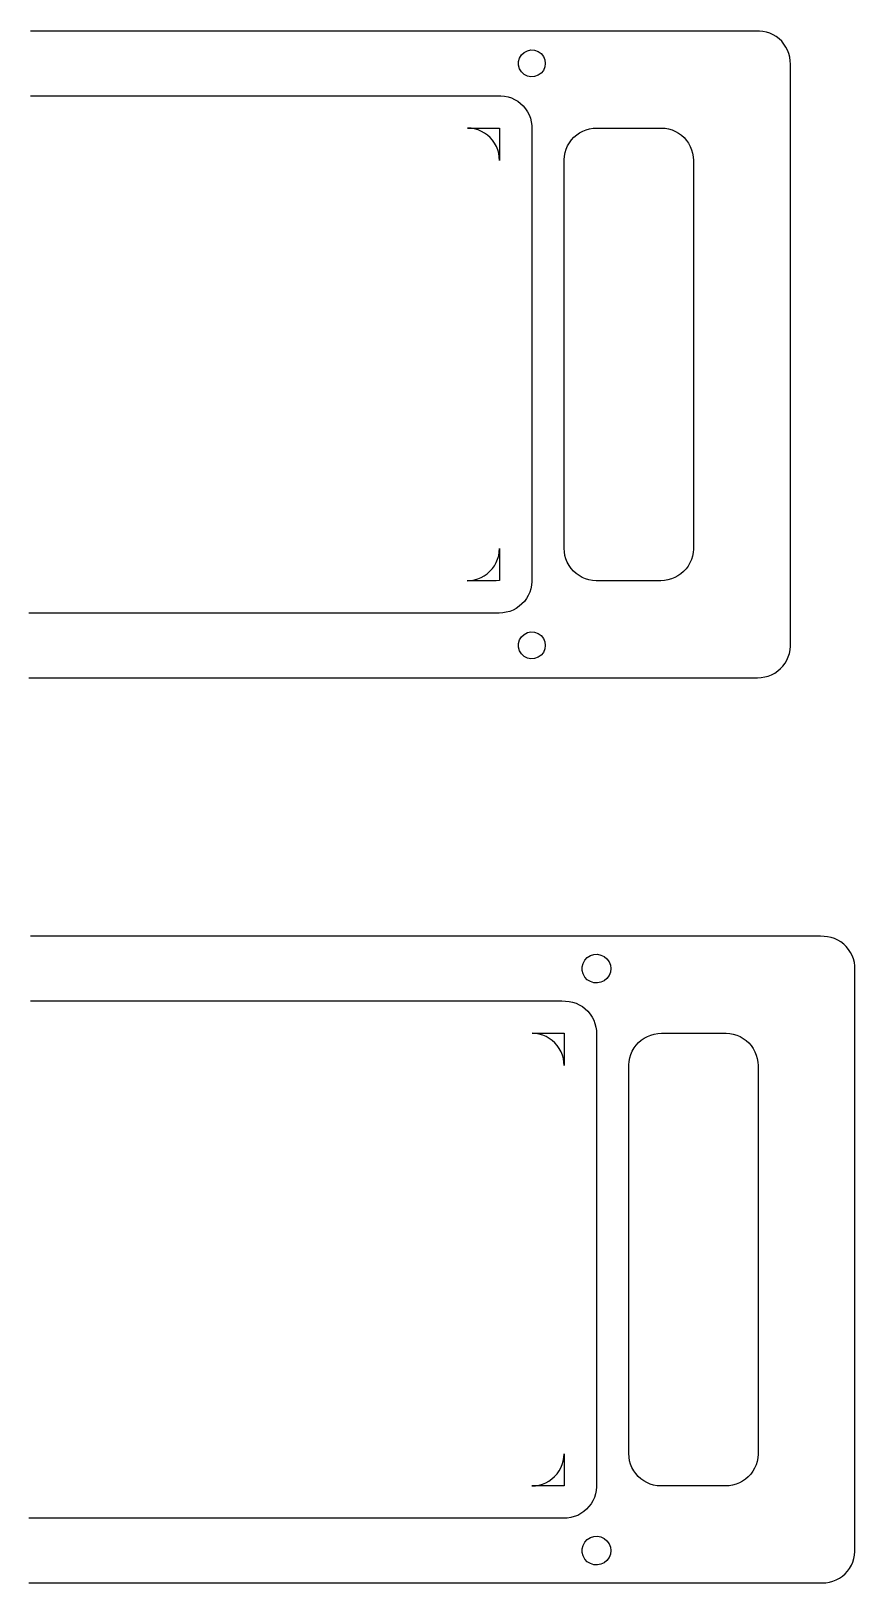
# Model space of a CAD drawing. Header units: millimetres. Extents: x 3.6 to 95.4, y -173.7 to -129.2.
# Drawn here: x 72.45 to 95.4, y -172.8 to -129.6 of the extents above; entities that cross this region are included whole.
import ezdxf

# ---------------------------------------------------------------- set-up
doc = ezdxf.new("R2010")
doc.units = ezdxf.units.MM

msp = doc.modelspace()

# ---------------------------------------------------------------- linework, layer by layer
for points in [[(72.388, -147.6), (72.488, -147.6), (72.588, -147.6), (72.688, -147.6), (72.788, -147.6), (72.888, -147.6), (72.988, -147.6), (73.088, -147.6), (73.188, -147.6), (73.288, -147.6), (73.388, -147.6), (73.488, -147.6), (73.588, -147.6), (73.688, -147.6), (73.788, -147.6), (73.888, -147.6), (73.988, -147.6), (74.088, -147.6), (74.188, -147.6), (74.288, -147.6), (74.388, -147.6), (74.488, -147.6), (74.588, -147.6), (74.688, -147.6), (74.788, -147.6), (74.888, -147.6), (74.988, -147.6), (75.088, -147.6), (75.188, -147.6), (75.288, -147.6), (75.388, -147.6), (75.488, -147.6), (75.588, -147.6), (75.688, -147.6), (75.788, -147.6), (75.888, -147.6), (75.988, -147.6), (76.088, -147.6), (76.188, -147.6), (76.288, -147.6), (76.388, -147.6), (76.488, -147.6), (76.588, -147.6), (76.688, -147.6), (76.788, -147.6), (76.888, -147.6), (76.988, -147.6), (77.088, -147.6), (77.188, -147.6), (77.288, -147.6), (77.388, -147.6), (77.488, -147.6), (77.588, -147.6), (77.688, -147.6), (77.788, -147.6), (77.888, -147.6), (77.988, -147.6), (78.088, -147.6), (78.188, -147.6), (78.288, -147.6), (78.388, -147.6), (78.488, -147.6), (78.588, -147.6), (78.688, -147.6), (78.788, -147.6), (78.888, -147.6), (78.988, -147.6), (79.088, -147.6), (79.188, -147.6), (79.288, -147.6), (79.388, -147.6), (79.488, -147.6), (79.588, -147.6), (79.688, -147.6), (79.788, -147.6), (79.888, -147.6), (79.988, -147.6), (80.088, -147.6), (80.188, -147.6), (80.288, -147.6), (80.388, -147.6), (80.488, -147.6), (80.588, -147.6), (80.688, -147.6), (80.788, -147.6), (80.888, -147.6), (80.988, -147.6), (81.088, -147.6), (81.188, -147.6), (81.288, -147.6), (81.388, -147.6), (81.488, -147.6), (81.588, -147.6), (81.688, -147.6), (81.788, -147.6), (81.888, -147.6), (81.988, -147.6), (82.088, -147.6), (82.188, -147.6), (82.288, -147.6), (82.388, -147.6), (82.488, -147.6), (82.588, -147.6), (82.688, -147.6), (82.788, -147.6), (82.888, -147.6), (82.988, -147.6), (83.088, -147.6), (83.188, -147.6), (83.288, -147.6), (83.388, -147.6), (83.488, -147.6), (83.588, -147.6), (83.688, -147.6), (83.788, -147.6), (83.888, -147.6), (83.988, -147.6), (84.088, -147.6), (84.188, -147.6), (84.288, -147.6), (84.388, -147.6), (84.488, -147.6), (84.588, -147.6), (84.688, -147.6), (84.788, -147.6), (84.888, -147.6), (84.988, -147.6), (85.088, -147.6), (85.188, -147.6), (85.288, -147.6), (85.388, -147.6), (85.488, -147.6), (85.588, -147.6), (85.688, -147.6), (85.788, -147.6), (85.888, -147.6), (85.988, -147.6), (86.088, -147.6), (86.188, -147.6), (86.288, -147.6), (86.388, -147.6), (86.488, -147.6), (86.588, -147.6), (86.688, -147.6), (86.788, -147.6), (86.888, -147.6), (86.988, -147.6), (87.088, -147.6), (87.188, -147.6), (87.288, -147.6), (87.388, -147.6), (87.488, -147.6), (87.588, -147.6), (87.688, -147.6), (87.788, -147.6), (87.888, -147.6), (87.988, -147.6), (88.088, -147.6), (88.188, -147.6), (88.288, -147.6), (88.388, -147.6), (88.488, -147.6), (88.588, -147.6), (88.688, -147.6), (88.788, -147.6), (88.888, -147.6), (88.988, -147.6), (89.088, -147.6), (89.188, -147.6), (89.288, -147.6), (89.388, -147.6), (89.488, -147.6), (89.588, -147.6), (89.688, -147.6), (89.788, -147.6), (89.888, -147.6), (89.988, -147.6), (90.089, -147.6), (90.189, -147.6), (90.289, -147.6), (90.389, -147.6), (90.489, -147.6), (90.589, -147.6), (90.689, -147.6), (90.789, -147.6), (90.889, -147.6), (90.989, -147.6), (91.089, -147.6), (91.189, -147.6), (91.289, -147.6), (91.389, -147.6), (91.489, -147.6), (91.589, -147.6), (91.689, -147.6), (91.789, -147.6), (91.889, -147.6), (91.989, -147.6), (92.089, -147.6), (92.189, -147.6), (92.289, -147.6), (92.389, -147.6), (92.489, -147.6), (92.589, -147.6), (92.689, -147.6), (92.788, -147.596), (92.887, -147.58), (92.984, -147.554), (93.077, -147.517), (93.165, -147.471), (93.248, -147.414), (93.323, -147.349), (93.392, -147.276), (93.451, -147.196), (93.501, -147.109), (93.542, -147.018), (93.572, -146.923), (93.591, -146.825), (93.6, -146.725), (93.6, -146.625), (93.6, -146.525), (93.6, -146.425), (93.6, -146.325), (93.6, -146.225), (93.6, -146.125), (93.6, -146.025), (93.6, -145.925), (93.6, -145.825), (93.6, -145.725), (93.6, -145.625), (93.6, -145.525), (93.6, -145.425), (93.6, -145.325), (93.6, -145.225), (93.6, -145.125), (93.6, -145.025), (93.6, -144.925), (93.6, -144.825), (93.6, -144.725), (93.6, -144.625), (93.6, -144.525), (93.6, -144.425), (93.6, -144.325), (93.6, -144.225), (93.6, -144.125), (93.6, -144.025), (93.6, -143.925), (93.6, -143.825), (93.6, -143.725), (93.6, -143.625), (93.6, -143.525), (93.6, -143.425), (93.6, -143.325), (93.6, -143.225), (93.6, -143.125), (93.6, -143.025), (93.6, -142.925), (93.6, -142.825), (93.6, -142.725), (93.6, -142.625), (93.6, -142.525), (93.6, -142.425), (93.6, -142.325), (93.6, -142.225), (93.6, -142.125), (93.6, -142.025), (93.6, -141.925), (93.6, -141.825), (93.6, -141.725), (93.6, -141.625), (93.6, -141.525), (93.6, -141.425), (93.6, -141.325), (93.6, -141.225), (93.6, -141.125), (93.6, -141.025), (93.6, -140.925), (93.6, -140.825), (93.6, -140.725), (93.6, -140.625), (93.6, -140.525), (93.6, -140.425), (93.6, -140.325), (93.6, -140.225), (93.6, -140.125), (93.6, -140.025), (93.6, -139.925), (93.6, -139.825), (93.6, -139.725), (93.6, -139.625), (93.6, -139.525), (93.6, -139.425), (93.6, -139.325), (93.6, -139.225), (93.6, -139.125), (93.6, -139.025), (93.6, -138.925), (93.6, -138.825), (93.6, -138.725), (93.6, -138.625), (93.6, -138.525), (93.6, -138.425), (93.6, -138.325), (93.6, -138.225), (93.6, -138.125), (93.6, -138.025), (93.6, -137.925), (93.6, -137.825), (93.6, -137.725), (93.6, -137.625), (93.6, -137.525), (93.6, -137.425), (93.6, -137.325), (93.6, -137.225), (93.6, -137.125), (93.6, -137.025), (93.6, -136.925), (93.6, -136.825), (93.6, -136.725), (93.6, -136.625), (93.6, -136.525), (93.6, -136.425), (93.6, -136.325), (93.6, -136.225), (93.6, -136.125), (93.6, -136.025), (93.6, -135.925), (93.6, -135.825), (93.6, -135.725), (93.6, -135.625), (93.6, -135.525), (93.6, -135.425), (93.6, -135.325), (93.6, -135.225), (93.6, -135.125), (93.6, -135.025), (93.6, -134.925), (93.6, -134.825), (93.6, -134.725), (93.6, -134.625), (93.6, -134.525), (93.6, -134.425), (93.6, -134.325), (93.6, -134.225), (93.6, -134.125), (93.6, -134.025), (93.6, -133.925), (93.6, -133.825), (93.6, -133.725), (93.6, -133.625), (93.6, -133.525), (93.6, -133.425), (93.6, -133.325), (93.6, -133.225), (93.6, -133.125), (93.6, -133.025), (93.6, -132.925), (93.6, -132.825), (93.6, -132.725), (93.6, -132.625), (93.6, -132.525), (93.6, -132.425), (93.6, -132.325), (93.6, -132.225), (93.6, -132.125), (93.6, -132.025), (93.6, -131.925), (93.6, -131.825), (93.6, -131.725), (93.6, -131.625), (93.6, -131.525), (93.6, -131.425), (93.6, -131.325), (93.6, -131.225), (93.6, -131.125), (93.6, -131.025), (93.6, -130.925), (93.6, -130.825), (93.6, -130.725), (93.6, -130.625), (93.6, -130.525), (93.597, -130.425), (93.583, -130.326), (93.558, -130.229), (93.523, -130.135), (93.477, -130.046), (93.422, -129.963), (93.358, -129.886), (93.286, -129.817), (93.207, -129.756), (93.121, -129.705), (93.03, -129.663), (92.935, -129.631), (92.838, -129.611), (92.738, -129.601), (92.638, -129.6), (92.538, -129.6), (92.438, -129.6), (92.338, -129.6), (92.238, -129.6), (92.138, -129.6), (92.038, -129.6), (91.938, -129.6), (91.838, -129.6), (91.738, -129.6), (91.638, -129.6), (91.538, -129.6), (91.438, -129.6), (91.338, -129.6), (91.238, -129.6), (91.138, -129.6), (91.038, -129.6), (90.938, -129.6), (90.838, -129.6), (90.738, -129.6), (90.638, -129.6), (90.538, -129.6), (90.438, -129.6), (90.338, -129.6), (90.238, -129.6), (90.138, -129.6), (90.038, -129.6), (89.938, -129.6), (89.838, -129.6), (89.738, -129.6), (89.638, -129.6), (89.538, -129.6), (89.438, -129.6), (89.338, -129.6), (89.238, -129.6), (89.138, -129.6), (89.038, -129.6), (88.938, -129.6), (88.838, -129.6), (88.738, -129.6), (88.638, -129.6), (88.538, -129.6), (88.438, -129.6), (88.338, -129.6), (88.238, -129.6), (88.138, -129.6), (88.038, -129.6), (87.938, -129.6), (87.838, -129.6), (87.738, -129.6), (87.638, -129.6), (87.538, -129.6), (87.438, -129.6), (87.338, -129.6), (87.238, -129.6), (87.138, -129.6), (87.038, -129.6), (86.938, -129.6), (86.838, -129.6), (86.738, -129.6), (86.638, -129.6), (86.538, -129.6), (86.438, -129.6), (86.338, -129.6), (86.238, -129.6), (86.138, -129.6), (86.038, -129.6), (85.938, -129.6), (85.838, -129.6), (85.738, -129.6), (85.638, -129.6), (85.538, -129.6), (85.438, -129.6), (85.338, -129.6), (85.238, -129.6), (85.138, -129.6), (85.038, -129.6), (84.938, -129.6), (84.838, -129.6), (84.738, -129.6), (84.638, -129.6), (84.538, -129.6), (84.438, -129.6), (84.338, -129.6), (84.238, -129.6), (84.138, -129.6), (84.038, -129.6), (83.938, -129.6), (83.838, -129.6), (83.738, -129.6), (83.638, -129.6), (83.538, -129.6), (83.438, -129.6), (83.338, -129.6), (83.238, -129.6), (83.138, -129.6), (83.038, -129.6), (82.938, -129.6), (82.838, -129.6), (82.738, -129.6), (82.638, -129.6), (82.538, -129.6), (82.438, -129.6), (82.338, -129.6), (82.238, -129.6), (82.138, -129.6), (82.038, -129.6), (81.938, -129.6), (81.838, -129.6), (81.738, -129.6), (81.638, -129.6), (81.538, -129.6), (81.438, -129.6), (81.338, -129.6), (81.238, -129.6), (81.138, -129.6), (81.038, -129.6), (80.938, -129.6), (80.838, -129.6), (80.738, -129.6), (80.638, -129.6), (80.538, -129.6), (80.438, -129.6), (80.338, -129.6), (80.238, -129.6), (80.138, -129.6), (80.038, -129.6), (79.938, -129.6), (79.838, -129.6), (79.738, -129.6), (79.638, -129.6), (79.538, -129.6), (79.438, -129.6), (79.338, -129.6), (79.238, -129.6), (79.138, -129.6), (79.038, -129.6), (78.938, -129.6), (78.838, -129.6), (78.738, -129.6), (78.638, -129.6), (78.538, -129.6), (78.438, -129.6), (78.338, -129.6), (78.238, -129.6), (78.138, -129.6), (78.038, -129.6), (77.938, -129.6), (77.838, -129.6), (77.738, -129.6), (77.638, -129.6), (77.538, -129.6), (77.438, -129.6), (77.338, -129.6), (77.238, -129.6), (77.138, -129.6), (77.038, -129.6), (76.938, -129.6), (76.838, -129.6), (76.738, -129.6), (76.638, -129.6), (76.538, -129.6), (76.438, -129.6), (76.338, -129.6), (76.238, -129.6), (76.138, -129.6), (76.038, -129.6), (75.938, -129.6), (75.838, -129.6), (75.738, -129.6), (75.638, -129.6), (75.538, -129.6), (75.438, -129.6), (75.338, -129.6), (75.238, -129.6), (75.138, -129.6), (75.038, -129.6), (74.938, -129.6), (74.838, -129.6), (74.738, -129.6), (74.638, -129.6), (74.538, -129.6), (74.438, -129.6), (74.338, -129.6), (74.238, -129.6), (74.138, -129.6), (74.038, -129.6), (73.938, -129.6), (73.838, -129.6), (73.738, -129.6), (73.638, -129.6), (73.538, -129.6), (73.438, -129.6), (73.338, -129.6), (73.238, -129.6), (73.138, -129.6), (73.038, -129.6), (72.938, -129.6), (72.838, -129.6), (72.738, -129.6), (72.638, -129.6), (72.538, -129.6), (72.438, -129.6)], [(86.774, -130.5), (86.761, -130.601), (86.72, -130.695), (86.656, -130.774), (86.572, -130.832), (86.476, -130.867), (86.374, -130.874), (86.275, -130.853), (86.184, -130.806), (86.11, -130.736), (86.057, -130.649), (86.029, -130.551), (86.029, -130.449), (86.057, -130.351), (86.11, -130.264), (86.184, -130.194), (86.275, -130.147), (86.374, -130.126), (86.476, -130.133), (86.572, -130.168), (86.656, -130.226), (86.72, -130.305), (86.761, -130.399), (86.774, -130.5)], [(72.438, -131.4), (72.538, -131.4), (72.638, -131.4), (72.738, -131.4), (72.838, -131.4), (72.938, -131.4), (73.038, -131.4), (73.138, -131.4), (73.238, -131.4), (73.338, -131.4), (73.438, -131.4), (73.538, -131.4), (73.638, -131.4), (73.738, -131.4), (73.838, -131.4), (73.938, -131.4), (74.038, -131.4), (74.138, -131.4), (74.238, -131.4), (74.338, -131.4), (74.438, -131.4), (74.538, -131.4), (74.638, -131.4), (74.738, -131.4), (74.838, -131.4), (74.938, -131.4), (75.038, -131.4), (75.138, -131.4), (75.238, -131.4), (75.338, -131.4), (75.438, -131.4), (75.538, -131.4), (75.638, -131.4), (75.738, -131.4), (75.838, -131.4), (75.938, -131.4), (76.038, -131.4), (76.138, -131.4), (76.238, -131.4), (76.338, -131.4), (76.438, -131.4), (76.538, -131.4), (76.638, -131.4), (76.738, -131.4), (76.838, -131.4), (76.938, -131.4), (77.038, -131.4), (77.138, -131.4), (77.238, -131.4), (77.338, -131.4), (77.438, -131.4), (77.538, -131.4), (77.638, -131.4), (77.738, -131.4), (77.838, -131.4), (77.938, -131.4), (78.038, -131.4), (78.138, -131.4), (78.238, -131.4), (78.338, -131.4), (78.438, -131.4), (78.538, -131.4), (78.638, -131.4), (78.738, -131.4), (78.838, -131.4), (78.938, -131.4), (79.038, -131.4), (79.138, -131.4), (79.238, -131.4), (79.338, -131.4), (79.438, -131.4), (79.538, -131.4), (79.638, -131.4), (79.738, -131.4), (79.838, -131.4), (79.938, -131.4), (80.038, -131.4), (80.138, -131.4), (80.238, -131.4), (80.338, -131.4), (80.438, -131.4), (80.538, -131.4), (80.638, -131.4), (80.738, -131.4), (80.838, -131.4), (80.938, -131.4), (81.039, -131.4), (81.139, -131.4), (81.239, -131.4), (81.339, -131.4), (81.439, -131.4), (81.539, -131.4), (81.639, -131.4), (81.739, -131.4), (81.839, -131.4), (81.939, -131.4), (82.039, -131.4), (82.139, -131.4), (82.239, -131.4), (82.339, -131.4), (82.439, -131.4), (82.539, -131.4), (82.639, -131.4), (82.739, -131.4), (82.839, -131.4), (82.939, -131.4), (83.039, -131.4), (83.139, -131.4), (83.239, -131.4), (83.339, -131.4), (83.439, -131.4), (83.539, -131.4), (83.639, -131.4), (83.739, -131.4), (83.839, -131.4), (83.939, -131.4), (84.039, -131.4), (84.139, -131.4), (84.239, -131.4), (84.339, -131.4), (84.439, -131.4), (84.539, -131.4), (84.639, -131.4), (84.739, -131.4), (84.839, -131.4), (84.939, -131.4), (85.039, -131.4), (85.139, -131.4), (85.239, -131.4), (85.339, -131.4), (85.439, -131.4), (85.539, -131.401), (85.638, -131.411), (85.736, -131.431), (85.831, -131.463), (85.921, -131.505), (86.007, -131.556), (86.086, -131.617), (86.158, -131.686), (86.222, -131.763), (86.278, -131.847), (86.323, -131.936), (86.358, -132.029), (86.383, -132.126), (86.397, -132.225), (86.4, -132.325), (86.4, -132.425), (86.4, -132.525), (86.4, -132.625), (86.4, -132.725), (86.4, -132.825), (86.4, -132.925), (86.4, -133.025), (86.4, -133.125), (86.4, -133.225), (86.4, -133.325), (86.4, -133.425), (86.4, -133.525), (86.4, -133.625), (86.4, -133.725), (86.4, -133.825), (86.4, -133.925), (86.4, -134.025), (86.4, -134.125), (86.4, -134.225), (86.4, -134.325), (86.4, -134.425), (86.4, -134.525), (86.4, -134.625), (86.4, -134.725), (86.4, -134.825), (86.4, -134.925), (86.4, -135.025), (86.4, -135.125), (86.4, -135.225), (86.4, -135.325), (86.4, -135.425), (86.4, -135.525), (86.4, -135.625), (86.4, -135.725), (86.4, -135.825), (86.4, -135.925), (86.4, -136.025), (86.4, -136.125), (86.4, -136.225), (86.4, -136.325), (86.4, -136.425), (86.4, -136.525), (86.4, -136.625), (86.4, -136.725), (86.4, -136.825), (86.4, -136.925), (86.4, -137.025), (86.4, -137.125), (86.4, -137.225), (86.4, -137.325), (86.4, -137.425), (86.4, -137.525), (86.4, -137.625), (86.4, -137.725), (86.4, -137.825), (86.4, -137.925), (86.4, -138.025), (86.4, -138.125), (86.4, -138.225), (86.4, -138.325), (86.4, -138.425), (86.4, -138.525), (86.4, -138.625), (86.4, -138.725), (86.4, -138.825), (86.4, -138.925), (86.4, -139.025), (86.4, -139.125), (86.4, -139.225), (86.4, -139.325), (86.4, -139.425), (86.4, -139.525), (86.4, -139.625), (86.4, -139.725), (86.4, -139.825), (86.4, -139.925), (86.4, -140.025), (86.4, -140.125), (86.4, -140.225), (86.4, -140.325), (86.4, -140.425), (86.4, -140.525), (86.4, -140.625), (86.4, -140.725), (86.4, -140.825), (86.4, -140.925), (86.4, -141.025), (86.4, -141.125), (86.4, -141.225), (86.4, -141.325), (86.4, -141.425), (86.4, -141.525), (86.4, -141.625), (86.4, -141.725), (86.4, -141.825), (86.4, -141.925), (86.4, -142.025), (86.4, -142.125), (86.4, -142.225), (86.4, -142.325), (86.4, -142.425), (86.4, -142.525), (86.4, -142.625), (86.4, -142.725), (86.4, -142.825), (86.4, -142.925), (86.4, -143.025), (86.4, -143.125), (86.4, -143.225), (86.4, -143.325), (86.4, -143.425), (86.4, -143.525), (86.4, -143.625), (86.4, -143.725), (86.4, -143.825), (86.4, -143.925), (86.4, -144.025), (86.4, -144.125), (86.4, -144.225), (86.4, -144.325), (86.4, -144.425), (86.4, -144.525), (86.4, -144.625), (86.4, -144.725), (86.4, -144.825), (86.4, -144.925), (86.391, -145.025), (86.372, -145.123), (86.342, -145.218), (86.301, -145.31), (86.251, -145.396), (86.191, -145.476), (86.123, -145.549), (86.047, -145.614), (85.965, -145.671), (85.876, -145.718), (85.783, -145.754), (85.687, -145.78), (85.588, -145.796), (85.488, -145.8), (85.388, -145.8), (85.288, -145.8), (85.188, -145.8), (85.088, -145.8), (84.988, -145.8), (84.888, -145.8), (84.788, -145.8), (84.688, -145.8), (84.588, -145.8), (84.488, -145.8), (84.388, -145.8), (84.288, -145.8), (84.188, -145.8), (84.088, -145.8), (83.988, -145.8), (83.888, -145.8), (83.788, -145.8), (83.688, -145.8), (83.588, -145.8), (83.488, -145.8), (83.388, -145.8), (83.288, -145.8), (83.188, -145.8), (83.088, -145.8), (82.988, -145.8), (82.888, -145.8), (82.788, -145.8), (82.688, -145.8), (82.588, -145.8), (82.488, -145.8), (82.388, -145.8), (82.288, -145.8), (82.188, -145.8), (82.088, -145.8), (81.988, -145.8), (81.888, -145.8), (81.788, -145.8), (81.688, -145.8), (81.588, -145.8), (81.488, -145.8), (81.388, -145.8), (81.288, -145.8), (81.188, -145.8), (81.088, -145.8), (80.988, -145.8), (80.888, -145.8), (80.788, -145.8), (80.688, -145.8), (80.588, -145.8), (80.488, -145.8), (80.388, -145.8), (80.288, -145.8), (80.188, -145.8), (80.088, -145.8), (79.988, -145.8), (79.888, -145.8), (79.788, -145.8), (79.688, -145.8), (79.588, -145.8), (79.488, -145.8), (79.388, -145.8), (79.288, -145.8), (79.188, -145.8), (79.088, -145.8), (78.988, -145.8), (78.888, -145.8), (78.788, -145.8), (78.688, -145.8), (78.588, -145.8), (78.488, -145.8), (78.388, -145.8), (78.288, -145.8), (78.188, -145.8), (78.088, -145.8), (77.988, -145.8), (77.888, -145.8), (77.788, -145.8), (77.688, -145.8), (77.588, -145.8), (77.488, -145.8), (77.388, -145.8), (77.288, -145.8), (77.188, -145.8), (77.088, -145.8), (76.988, -145.8), (76.888, -145.8), (76.788, -145.8), (76.688, -145.8), (76.588, -145.8), (76.488, -145.8), (76.388, -145.8), (76.288, -145.8), (76.188, -145.8), (76.088, -145.8), (75.988, -145.8), (75.888, -145.8), (75.788, -145.8), (75.688, -145.8), (75.588, -145.8), (75.488, -145.8), (75.388, -145.8), (75.288, -145.8), (75.188, -145.8), (75.088, -145.8), (74.988, -145.8), (74.888, -145.8), (74.788, -145.8), (74.688, -145.8), (74.588, -145.8), (74.488, -145.8), (74.388, -145.8), (74.288, -145.8), (74.188, -145.8), (74.088, -145.8), (73.988, -145.8), (73.888, -145.8), (73.788, -145.8), (73.688, -145.8), (73.588, -145.8), (73.488, -145.8), (73.388, -145.8), (73.288, -145.8), (73.188, -145.8), (73.088, -145.8), (72.988, -145.8), (72.888, -145.8), (72.788, -145.8), (72.688, -145.8), (72.588, -145.8), (72.488, -145.8), (72.388, -145.8)], [(85.5, -133.2), (85.494, -133.1), (85.478, -133.001), (85.45, -132.904), (85.412, -132.811), (85.364, -132.724), (85.306, -132.641), (85.239, -132.566), (85.165, -132.499), (85.083, -132.441), (84.995, -132.392), (84.903, -132.353), (84.807, -132.324), (84.708, -132.306), (84.608, -132.3), (84.693, -132.3), (84.793, -132.3), (84.894, -132.3), (84.994, -132.3), (85.094, -132.3), (85.195, -132.3), (85.295, -132.3), (85.396, -132.3), (85.496, -132.3), (85.5, -132.397), (85.5, -132.497), (85.5, -132.597), (85.5, -132.698), (85.5, -132.798), (85.5, -132.899), (85.5, -132.999), (85.5, -133.1), (85.5, -133.2)], [(87.3, -144), (87.3, -143.9), (87.3, -143.8), (87.3, -143.699), (87.3, -143.599), (87.3, -143.499), (87.3, -143.399), (87.3, -143.299), (87.3, -143.199), (87.3, -143.098), (87.3, -142.998), (87.3, -142.898), (87.3, -142.798), (87.3, -142.698), (87.3, -142.598), (87.3, -142.497), (87.3, -142.397), (87.3, -142.297), (87.3, -142.197), (87.3, -142.097), (87.3, -141.996), (87.3, -141.896), (87.3, -141.796), (87.3, -141.696), (87.3, -141.596), (87.3, -141.496), (87.3, -141.395), (87.3, -141.295), (87.3, -141.195), (87.3, -141.095), (87.3, -140.995), (87.3, -140.894), (87.3, -140.794), (87.3, -140.694), (87.3, -140.594), (87.3, -140.494), (87.3, -140.394), (87.3, -140.293), (87.3, -140.193), (87.3, -140.093), (87.3, -139.993), (87.3, -139.893), (87.3, -139.793), (87.3, -139.692), (87.3, -139.592), (87.3, -139.492), (87.3, -139.392), (87.3, -139.292), (87.3, -139.191), (87.3, -139.091), (87.3, -138.991), (87.3, -138.891), (87.3, -138.791), (87.3, -138.691), (87.3, -138.59), (87.3, -138.49), (87.3, -138.39), (87.3, -138.29), (87.3, -138.19), (87.3, -138.089), (87.3, -137.989), (87.3, -137.889), (87.3, -137.789), (87.3, -137.689), (87.3, -137.589), (87.3, -137.488), (87.3, -137.388), (87.3, -137.288), (87.3, -137.188), (87.3, -137.088), (87.3, -136.988), (87.3, -136.887), (87.3, -136.787), (87.3, -136.687), (87.3, -136.587), (87.3, -136.487), (87.3, -136.386), (87.3, -136.286), (87.3, -136.186), (87.3, -136.086), (87.3, -135.986), (87.3, -135.886), (87.3, -135.785), (87.3, -135.685), (87.3, -135.585), (87.3, -135.485), (87.3, -135.385), (87.3, -135.285), (87.3, -135.184), (87.3, -135.084), (87.3, -134.984), (87.3, -134.884), (87.3, -134.784), (87.3, -134.683), (87.3, -134.583), (87.3, -134.483), (87.3, -134.383), (87.3, -134.283), (87.3, -134.183), (87.3, -134.082), (87.3, -133.982), (87.3, -133.882), (87.3, -133.782), (87.3, -133.682), (87.3, -133.581), (87.3, -133.481), (87.3, -133.381), (87.3, -133.281), (87.3, -133.181), (87.308, -133.081), (87.327, -132.983), (87.356, -132.887), (87.396, -132.795), (87.446, -132.708), (87.505, -132.628), (87.573, -132.554), (87.649, -132.488), (87.731, -132.432), (87.82, -132.384), (87.913, -132.347), (88.009, -132.32), (88.108, -132.305), (88.208, -132.3), (88.308, -132.3), (88.408, -132.3), (88.509, -132.3), (88.609, -132.3), (88.709, -132.3), (88.809, -132.3), (88.909, -132.3), (89.009, -132.3), (89.11, -132.3), (89.21, -132.3), (89.31, -132.3), (89.41, -132.3), (89.51, -132.3), (89.611, -132.3), (89.711, -132.3), (89.811, -132.3), (89.911, -132.3), (90.011, -132.3), (90.111, -132.307), (90.21, -132.325), (90.306, -132.353), (90.398, -132.393), (90.485, -132.442), (90.566, -132.5), (90.64, -132.568), (90.707, -132.643), (90.764, -132.725), (90.812, -132.812), (90.85, -132.905), (90.878, -133.001), (90.894, -133.1), (90.9, -133.2), (90.9, -133.3), (90.9, -133.4), (90.9, -133.501), (90.9, -133.601), (90.9, -133.701), (90.9, -133.801), (90.9, -133.901), (90.9, -134.001), (90.9, -134.102), (90.9, -134.202), (90.9, -134.302), (90.9, -134.402), (90.9, -134.502), (90.9, -134.602), (90.9, -134.703), (90.9, -134.803), (90.9, -134.903), (90.9, -135.003), (90.9, -135.103), (90.9, -135.204), (90.9, -135.304), (90.9, -135.404), (90.9, -135.504), (90.9, -135.604), (90.9, -135.704), (90.9, -135.805), (90.9, -135.905), (90.9, -136.005), (90.9, -136.105), (90.9, -136.205), (90.9, -136.306), (90.9, -136.406), (90.9, -136.506), (90.9, -136.606), (90.9, -136.706), (90.9, -136.806), (90.9, -136.907), (90.9, -137.007), (90.9, -137.107), (90.9, -137.207), (90.9, -137.307), (90.9, -137.407), (90.9, -137.508), (90.9, -137.608), (90.9, -137.708), (90.9, -137.808), (90.9, -137.908), (90.9, -138.009), (90.9, -138.109), (90.9, -138.209), (90.9, -138.309), (90.9, -138.409), (90.9, -138.509), (90.9, -138.61), (90.9, -138.71), (90.9, -138.81), (90.9, -138.91), (90.9, -139.01), (90.9, -139.111), (90.9, -139.211), (90.9, -139.311), (90.9, -139.411), (90.9, -139.511), (90.9, -139.611), (90.9, -139.712), (90.9, -139.812), (90.9, -139.912), (90.9, -140.012), (90.9, -140.112), (90.9, -140.212), (90.9, -140.313), (90.9, -140.413), (90.9, -140.513), (90.9, -140.613), (90.9, -140.713), (90.9, -140.814), (90.9, -140.914), (90.9, -141.014), (90.9, -141.114), (90.9, -141.214), (90.9, -141.314), (90.9, -141.415), (90.9, -141.515), (90.9, -141.615), (90.9, -141.715), (90.9, -141.815), (90.9, -141.915), (90.9, -142.016), (90.9, -142.116), (90.9, -142.216), (90.9, -142.316), (90.9, -142.416), (90.9, -142.517), (90.9, -142.617), (90.9, -142.717), (90.9, -142.817), (90.9, -142.917), (90.9, -143.017), (90.9, -143.118), (90.9, -143.218), (90.9, -143.318), (90.9, -143.418), (90.9, -143.518), (90.9, -143.619), (90.9, -143.719), (90.9, -143.819), (90.9, -143.919), (90.9, -144.019), (90.892, -144.119), (90.873, -144.217), (90.844, -144.313), (90.804, -144.405), (90.754, -144.492), (90.695, -144.572), (90.627, -144.646), (90.551, -144.712), (90.469, -144.768), (90.38, -144.816), (90.287, -144.853), (90.191, -144.88), (90.092, -144.895), (89.992, -144.9), (89.892, -144.9), (89.792, -144.9), (89.691, -144.9), (89.591, -144.9), (89.491, -144.9), (89.391, -144.9), (89.291, -144.9), (89.191, -144.9), (89.09, -144.9), (88.99, -144.9), (88.89, -144.9), (88.79, -144.9), (88.69, -144.9), (88.589, -144.9), (88.489, -144.9), (88.389, -144.9), (88.289, -144.9), (88.189, -144.9), (88.089, -144.893), (87.99, -144.875), (87.894, -144.847), (87.802, -144.807), (87.715, -144.758), (87.634, -144.7), (87.56, -144.632), (87.493, -144.557), (87.436, -144.475), (87.388, -144.388), (87.35, -144.295), (87.322, -144.199), (87.306, -144.1), (87.3, -144)], [(84.6, -144.9), (84.7, -144.894), (84.799, -144.878), (84.896, -144.85), (84.989, -144.812), (85.076, -144.764), (85.159, -144.706), (85.234, -144.639), (85.301, -144.565), (85.359, -144.483), (85.408, -144.395), (85.447, -144.303), (85.476, -144.207), (85.494, -144.108), (85.5, -144.008), (85.5, -144.093), (85.5, -144.193), (85.5, -144.294), (85.5, -144.394), (85.5, -144.494), (85.5, -144.595), (85.5, -144.695), (85.5, -144.796), (85.5, -144.896), (85.403, -144.9), (85.303, -144.9), (85.203, -144.9), (85.102, -144.9), (85.002, -144.9), (84.901, -144.9), (84.801, -144.9), (84.7, -144.9), (84.6, -144.9)], [(86.774, -146.7), (86.761, -146.801), (86.72, -146.895), (86.656, -146.974), (86.572, -147.032), (86.476, -147.067), (86.374, -147.074), (86.275, -147.053), (86.184, -147.006), (86.11, -146.936), (86.057, -146.849), (86.029, -146.751), (86.029, -146.649), (86.057, -146.551), (86.11, -146.464), (86.184, -146.394), (86.275, -146.347), (86.374, -146.326), (86.476, -146.333), (86.572, -146.368), (86.656, -146.426), (86.72, -146.505), (86.761, -146.599), (86.774, -146.7)], [(72.388, -172.8), (72.488, -172.8), (72.588, -172.8), (72.688, -172.8), (72.788, -172.8), (72.888, -172.8), (72.988, -172.8), (73.088, -172.8), (73.188, -172.8), (73.288, -172.8), (73.388, -172.8), (73.488, -172.8), (73.588, -172.8), (73.688, -172.8), (73.788, -172.8), (73.888, -172.8), (73.988, -172.8), (74.088, -172.8), (74.188, -172.8), (74.288, -172.8), (74.388, -172.8), (74.488, -172.8), (74.588, -172.8), (74.688, -172.8), (74.788, -172.8), (74.888, -172.8), (74.988, -172.8), (75.088, -172.8), (75.188, -172.8), (75.288, -172.8), (75.388, -172.8), (75.488, -172.8), (75.588, -172.8), (75.688, -172.8), (75.788, -172.8), (75.888, -172.8), (75.988, -172.8), (76.088, -172.8), (76.188, -172.8), (76.288, -172.8), (76.388, -172.8), (76.488, -172.8), (76.588, -172.8), (76.688, -172.8), (76.788, -172.8), (76.888, -172.8), (76.988, -172.8), (77.088, -172.8), (77.188, -172.8), (77.288, -172.8), (77.388, -172.8), (77.488, -172.8), (77.588, -172.8), (77.688, -172.8), (77.788, -172.8), (77.888, -172.8), (77.988, -172.8), (78.088, -172.8), (78.188, -172.8), (78.288, -172.8), (78.388, -172.8), (78.488, -172.8), (78.588, -172.8), (78.688, -172.8), (78.788, -172.8), (78.888, -172.8), (78.988, -172.8), (79.088, -172.8), (79.188, -172.8), (79.288, -172.8), (79.388, -172.8), (79.488, -172.8), (79.588, -172.8), (79.688, -172.8), (79.788, -172.8), (79.888, -172.8), (79.988, -172.8), (80.088, -172.8), (80.188, -172.8), (80.288, -172.8), (80.388, -172.8), (80.488, -172.8), (80.588, -172.8), (80.688, -172.8), (80.788, -172.8), (80.888, -172.8), (80.988, -172.8), (81.088, -172.8), (81.188, -172.8), (81.288, -172.8), (81.388, -172.8), (81.488, -172.8), (81.588, -172.8), (81.688, -172.8), (81.788, -172.8), (81.888, -172.8), (81.988, -172.8), (82.088, -172.8), (82.188, -172.8), (82.288, -172.8), (82.388, -172.8), (82.488, -172.8), (82.588, -172.8), (82.688, -172.8), (82.788, -172.8), (82.888, -172.8), (82.988, -172.8), (83.088, -172.8), (83.188, -172.8), (83.288, -172.8), (83.388, -172.8), (83.488, -172.8), (83.588, -172.8), (83.688, -172.8), (83.788, -172.8), (83.888, -172.8), (83.988, -172.8), (84.088, -172.8), (84.188, -172.8), (84.288, -172.8), (84.388, -172.8), (84.488, -172.8), (84.588, -172.8), (84.688, -172.8), (84.788, -172.8), (84.888, -172.8), (84.988, -172.8), (85.088, -172.8), (85.188, -172.8), (85.288, -172.8), (85.388, -172.8), (85.488, -172.8), (85.588, -172.8), (85.688, -172.8), (85.788, -172.8), (85.888, -172.8), (85.988, -172.8), (86.088, -172.8), (86.188, -172.8), (86.288, -172.8), (86.388, -172.8), (86.488, -172.8), (86.588, -172.8), (86.688, -172.8), (86.788, -172.8), (86.888, -172.8), (86.988, -172.8), (87.088, -172.8), (87.188, -172.8), (87.288, -172.8), (87.388, -172.8), (87.488, -172.8), (87.588, -172.8), (87.688, -172.8), (87.788, -172.8), (87.888, -172.8), (87.988, -172.8), (88.088, -172.8), (88.188, -172.8), (88.288, -172.8), (88.388, -172.8), (88.488, -172.8), (88.588, -172.8), (88.688, -172.8), (88.788, -172.8), (88.888, -172.8), (88.988, -172.8), (89.088, -172.8), (89.188, -172.8), (89.288, -172.8), (89.388, -172.8), (89.488, -172.8), (89.588, -172.8), (89.688, -172.8), (89.788, -172.8), (89.888, -172.8), (89.988, -172.8), (90.088, -172.8), (90.188, -172.8), (90.288, -172.8), (90.388, -172.8), (90.488, -172.8), (90.588, -172.8), (90.688, -172.8), (90.788, -172.8), (90.888, -172.8), (90.988, -172.8), (91.088, -172.8), (91.188, -172.8), (91.288, -172.8), (91.388, -172.8), (91.488, -172.8), (91.588, -172.8), (91.688, -172.8), (91.788, -172.8), (91.889, -172.8), (91.989, -172.8), (92.089, -172.8), (92.189, -172.8), (92.289, -172.8), (92.389, -172.8), (92.489, -172.8), (92.589, -172.8), (92.689, -172.8), (92.789, -172.8), (92.889, -172.8), (92.989, -172.8), (93.089, -172.8), (93.189, -172.8), (93.289, -172.8), (93.389, -172.8), (93.489, -172.8), (93.589, -172.8), (93.689, -172.8), (93.789, -172.8), (93.889, -172.8), (93.989, -172.8), (94.089, -172.8), (94.189, -172.8), (94.289, -172.8), (94.389, -172.8), (94.489, -172.8), (94.588, -172.796), (94.687, -172.78), (94.784, -172.754), (94.877, -172.717), (94.965, -172.671), (95.048, -172.614), (95.123, -172.549), (95.192, -172.476), (95.251, -172.396), (95.301, -172.309), (95.342, -172.218), (95.372, -172.123), (95.391, -172.025), (95.4, -171.925), (95.4, -171.825), (95.4, -171.725), (95.4, -171.625), (95.4, -171.525), (95.4, -171.425), (95.4, -171.325), (95.4, -171.225), (95.4, -171.125), (95.4, -171.025), (95.4, -170.925), (95.4, -170.825), (95.4, -170.725), (95.4, -170.625), (95.4, -170.525), (95.4, -170.425), (95.4, -170.325), (95.4, -170.225), (95.4, -170.125), (95.4, -170.025), (95.4, -169.925), (95.4, -169.825), (95.4, -169.725), (95.4, -169.625), (95.4, -169.525), (95.4, -169.425), (95.4, -169.325), (95.4, -169.225), (95.4, -169.125), (95.4, -169.025), (95.4, -168.925), (95.4, -168.825), (95.4, -168.725), (95.4, -168.625), (95.4, -168.525), (95.4, -168.425), (95.4, -168.325), (95.4, -168.225), (95.4, -168.125), (95.4, -168.025), (95.4, -167.925), (95.4, -167.825), (95.4, -167.725), (95.4, -167.625), (95.4, -167.525), (95.4, -167.425), (95.4, -167.325), (95.4, -167.225), (95.4, -167.125), (95.4, -167.025), (95.4, -166.925), (95.4, -166.825), (95.4, -166.725), (95.4, -166.625), (95.4, -166.525), (95.4, -166.425), (95.4, -166.325), (95.4, -166.225), (95.4, -166.125), (95.4, -166.025), (95.4, -165.925), (95.4, -165.825), (95.4, -165.725), (95.4, -165.625), (95.4, -165.525), (95.4, -165.425), (95.4, -165.325), (95.4, -165.225), (95.4, -165.125), (95.4, -165.025), (95.4, -164.925), (95.4, -164.825), (95.4, -164.725), (95.4, -164.625), (95.4, -164.525), (95.4, -164.425), (95.4, -164.325), (95.4, -164.225), (95.4, -164.125), (95.4, -164.025), (95.4, -163.925), (95.4, -163.825), (95.4, -163.725), (95.4, -163.625), (95.4, -163.525), (95.4, -163.425), (95.4, -163.325), (95.4, -163.225), (95.4, -163.125), (95.4, -163.025), (95.4, -162.925), (95.4, -162.825), (95.4, -162.725), (95.4, -162.625), (95.4, -162.525), (95.4, -162.425), (95.4, -162.325), (95.4, -162.225), (95.4, -162.125), (95.4, -162.025), (95.4, -161.925), (95.4, -161.825), (95.4, -161.725), (95.4, -161.625), (95.4, -161.525), (95.4, -161.425), (95.4, -161.325), (95.4, -161.225), (95.4, -161.125), (95.4, -161.025), (95.4, -160.925), (95.4, -160.825), (95.4, -160.725), (95.4, -160.625), (95.4, -160.525), (95.4, -160.425), (95.4, -160.325), (95.4, -160.225), (95.4, -160.125), (95.4, -160.025), (95.4, -159.925), (95.4, -159.825), (95.4, -159.725), (95.4, -159.625), (95.4, -159.525), (95.4, -159.425), (95.4, -159.325), (95.4, -159.225), (95.4, -159.125), (95.4, -159.025), (95.4, -158.925), (95.4, -158.825), (95.4, -158.725), (95.4, -158.625), (95.4, -158.525), (95.4, -158.425), (95.4, -158.325), (95.4, -158.225), (95.4, -158.125), (95.4, -158.025), (95.4, -157.925), (95.4, -157.825), (95.4, -157.725), (95.4, -157.625), (95.4, -157.525), (95.4, -157.425), (95.4, -157.325), (95.4, -157.225), (95.4, -157.125), (95.4, -157.025), (95.4, -156.925), (95.4, -156.825), (95.4, -156.725), (95.4, -156.625), (95.4, -156.525), (95.4, -156.425), (95.4, -156.325), (95.4, -156.225), (95.4, -156.125), (95.4, -156.025), (95.4, -155.925), (95.4, -155.825), (95.4, -155.725), (95.397, -155.625), (95.383, -155.526), (95.358, -155.429), (95.323, -155.335), (95.277, -155.246), (95.222, -155.163), (95.158, -155.086), (95.086, -155.017), (95.007, -154.956), (94.921, -154.905), (94.83, -154.863), (94.735, -154.831), (94.638, -154.811), (94.538, -154.801), (94.438, -154.8), (94.338, -154.8), (94.238, -154.8), (94.138, -154.8), (94.038, -154.8), (93.938, -154.8), (93.838, -154.8), (93.738, -154.8), (93.638, -154.8), (93.538, -154.8), (93.438, -154.8), (93.338, -154.8), (93.238, -154.8), (93.138, -154.8), (93.038, -154.8), (92.938, -154.8), (92.838, -154.8), (92.738, -154.8), (92.638, -154.8), (92.538, -154.8), (92.438, -154.8), (92.338, -154.8), (92.238, -154.8), (92.138, -154.8), (92.038, -154.8), (91.938, -154.8), (91.838, -154.8), (91.738, -154.8), (91.638, -154.8), (91.538, -154.8), (91.438, -154.8), (91.338, -154.8), (91.238, -154.8), (91.138, -154.8), (91.038, -154.8), (90.938, -154.8), (90.838, -154.8), (90.738, -154.8), (90.638, -154.8), (90.538, -154.8), (90.438, -154.8), (90.338, -154.8), (90.238, -154.8), (90.138, -154.8), (90.038, -154.8), (89.938, -154.8), (89.838, -154.8), (89.738, -154.8), (89.638, -154.8), (89.538, -154.8), (89.438, -154.8), (89.338, -154.8), (89.238, -154.8), (89.138, -154.8), (89.038, -154.8), (88.938, -154.8), (88.838, -154.8), (88.738, -154.8), (88.638, -154.8), (88.538, -154.8), (88.438, -154.8), (88.338, -154.8), (88.238, -154.8), (88.138, -154.8), (88.038, -154.8), (87.938, -154.8), (87.838, -154.8), (87.738, -154.8), (87.638, -154.8), (87.538, -154.8), (87.438, -154.8), (87.338, -154.8), (87.238, -154.8), (87.138, -154.8), (87.038, -154.8), (86.938, -154.8), (86.838, -154.8), (86.738, -154.8), (86.638, -154.8), (86.538, -154.8), (86.438, -154.8), (86.338, -154.8), (86.238, -154.8), (86.138, -154.8), (86.038, -154.8), (85.938, -154.8), (85.838, -154.8), (85.738, -154.8), (85.638, -154.8), (85.538, -154.8), (85.438, -154.8), (85.338, -154.8), (85.238, -154.8), (85.138, -154.8), (85.038, -154.8), (84.938, -154.8), (84.838, -154.8), (84.738, -154.8), (84.638, -154.8), (84.538, -154.8), (84.438, -154.8), (84.338, -154.8), (84.238, -154.8), (84.138, -154.8), (84.038, -154.8), (83.938, -154.8), (83.838, -154.8), (83.738, -154.8), (83.638, -154.8), (83.538, -154.8), (83.438, -154.8), (83.338, -154.8), (83.238, -154.8), (83.138, -154.8), (83.038, -154.8), (82.938, -154.8), (82.838, -154.8), (82.738, -154.8), (82.638, -154.8), (82.538, -154.8), (82.438, -154.8), (82.338, -154.8), (82.238, -154.8), (82.138, -154.8), (82.038, -154.8), (81.938, -154.8), (81.838, -154.8), (81.738, -154.8), (81.638, -154.8), (81.538, -154.8), (81.438, -154.8), (81.338, -154.8), (81.238, -154.8), (81.138, -154.8), (81.038, -154.8), (80.938, -154.8), (80.838, -154.8), (80.738, -154.8), (80.638, -154.8), (80.538, -154.8), (80.438, -154.8), (80.338, -154.8), (80.238, -154.8), (80.138, -154.8), (80.038, -154.8), (79.938, -154.8), (79.838, -154.8), (79.738, -154.8), (79.638, -154.8), (79.538, -154.8), (79.438, -154.8), (79.338, -154.8), (79.238, -154.8), (79.138, -154.8), (79.038, -154.8), (78.938, -154.8), (78.838, -154.8), (78.738, -154.8), (78.638, -154.8), (78.538, -154.8), (78.438, -154.8), (78.338, -154.8), (78.238, -154.8), (78.138, -154.8), (78.038, -154.8), (77.938, -154.8), (77.838, -154.8), (77.738, -154.8), (77.638, -154.8), (77.538, -154.8), (77.438, -154.8), (77.338, -154.8), (77.238, -154.8), (77.138, -154.8), (77.038, -154.8), (76.938, -154.8), (76.838, -154.8), (76.738, -154.8), (76.638, -154.8), (76.538, -154.8), (76.438, -154.8), (76.338, -154.8), (76.238, -154.8), (76.138, -154.8), (76.038, -154.8), (75.938, -154.8), (75.838, -154.8), (75.738, -154.8), (75.638, -154.8), (75.538, -154.8), (75.438, -154.8), (75.338, -154.8), (75.238, -154.8), (75.138, -154.8), (75.038, -154.8), (74.938, -154.8), (74.838, -154.8), (74.738, -154.8), (74.638, -154.8), (74.538, -154.8), (74.438, -154.8), (74.338, -154.8), (74.238, -154.8), (74.138, -154.8), (74.038, -154.8), (73.938, -154.8), (73.838, -154.8), (73.738, -154.8), (73.638, -154.8), (73.538, -154.8), (73.438, -154.8), (73.338, -154.8), (73.238, -154.8), (73.138, -154.8), (73.038, -154.8), (72.938, -154.8), (72.838, -154.8), (72.738, -154.8), (72.638, -154.8), (72.538, -154.8), (72.438, -154.8)], [(88.6, -155.7), (88.587, -155.799), (88.55, -155.893), (88.491, -155.974), (88.414, -156.037), (88.323, -156.08), (88.225, -156.099), (88.125, -156.093), (88.03, -156.062), (87.945, -156.008), (87.877, -155.935), (87.828, -155.847), (87.804, -155.75), (87.804, -155.65), (87.828, -155.553), (87.877, -155.465), (87.945, -155.392), (88.03, -155.338), (88.125, -155.307), (88.225, -155.301), (88.323, -155.32), (88.414, -155.363), (88.491, -155.426), (88.55, -155.507), (88.587, -155.601), (88.6, -155.7)], [(72.438, -156.6), (72.538, -156.6), (72.638, -156.6), (72.738, -156.6), (72.838, -156.6), (72.938, -156.6), (73.038, -156.6), (73.138, -156.6), (73.238, -156.6), (73.338, -156.6), (73.438, -156.6), (73.538, -156.6), (73.638, -156.6), (73.738, -156.6), (73.838, -156.6), (73.938, -156.6), (74.038, -156.6), (74.138, -156.6), (74.238, -156.6), (74.338, -156.6), (74.438, -156.6), (74.538, -156.6), (74.638, -156.6), (74.738, -156.6), (74.838, -156.6), (74.938, -156.6), (75.038, -156.6), (75.138, -156.6), (75.238, -156.6), (75.338, -156.6), (75.438, -156.6), (75.538, -156.6), (75.638, -156.6), (75.738, -156.6), (75.838, -156.6), (75.938, -156.6), (76.038, -156.6), (76.138, -156.6), (76.238, -156.6), (76.338, -156.6), (76.438, -156.6), (76.538, -156.6), (76.638, -156.6), (76.738, -156.6), (76.838, -156.6), (76.938, -156.6), (77.038, -156.6), (77.138, -156.6), (77.238, -156.6), (77.338, -156.6), (77.438, -156.6), (77.538, -156.6), (77.638, -156.6), (77.738, -156.6), (77.838, -156.6), (77.938, -156.6), (78.038, -156.6), (78.138, -156.6), (78.238, -156.6), (78.338, -156.6), (78.438, -156.6), (78.538, -156.6), (78.638, -156.6), (78.738, -156.6), (78.838, -156.6), (78.938, -156.6), (79.038, -156.6), (79.138, -156.6), (79.238, -156.6), (79.338, -156.6), (79.438, -156.6), (79.538, -156.6), (79.638, -156.6), (79.738, -156.6), (79.838, -156.6), (79.938, -156.6), (80.038, -156.6), (80.138, -156.6), (80.238, -156.6), (80.338, -156.6), (80.438, -156.6), (80.538, -156.6), (80.638, -156.6), (80.738, -156.6), (80.838, -156.6), (80.938, -156.6), (81.038, -156.6), (81.138, -156.6), (81.238, -156.6), (81.338, -156.6), (81.438, -156.6), (81.538, -156.6), (81.638, -156.6), (81.738, -156.6), (81.838, -156.6), (81.938, -156.6), (82.038, -156.6), (82.138, -156.6), (82.238, -156.6), (82.338, -156.6), (82.438, -156.6), (82.538, -156.6), (82.638, -156.6), (82.738, -156.6), (82.839, -156.6), (82.939, -156.6), (83.039, -156.6), (83.139, -156.6), (83.239, -156.6), (83.339, -156.6), (83.439, -156.6), (83.539, -156.6), (83.639, -156.6), (83.739, -156.6), (83.839, -156.6), (83.939, -156.6), (84.039, -156.6), (84.139, -156.6), (84.239, -156.6), (84.339, -156.6), (84.439, -156.6), (84.539, -156.6), (84.639, -156.6), (84.739, -156.6), (84.839, -156.6), (84.939, -156.6), (85.039, -156.6), (85.139, -156.6), (85.239, -156.6), (85.339, -156.6), (85.439, -156.6), (85.539, -156.6), (85.639, -156.6), (85.739, -156.6), (85.839, -156.6), (85.939, -156.6), (86.039, -156.6), (86.139, -156.6), (86.239, -156.6), (86.339, -156.6), (86.439, -156.6), (86.539, -156.6), (86.639, -156.6), (86.739, -156.6), (86.839, -156.6), (86.939, -156.6), (87.039, -156.6), (87.139, -156.6), (87.239, -156.6), (87.339, -156.601), (87.438, -156.611), (87.536, -156.631), (87.631, -156.663), (87.721, -156.705), (87.807, -156.756), (87.886, -156.817), (87.958, -156.886), (88.022, -156.963), (88.078, -157.047), (88.123, -157.136), (88.158, -157.229), (88.183, -157.326), (88.197, -157.425), (88.2, -157.525), (88.2, -157.625), (88.2, -157.725), (88.2, -157.825), (88.2, -157.925), (88.2, -158.025), (88.2, -158.125), (88.2, -158.225), (88.2, -158.325), (88.2, -158.425), (88.2, -158.525), (88.2, -158.625), (88.2, -158.725), (88.2, -158.825), (88.2, -158.925), (88.2, -159.025), (88.2, -159.125), (88.2, -159.225), (88.2, -159.325), (88.2, -159.425), (88.2, -159.525), (88.2, -159.625), (88.2, -159.725), (88.2, -159.825), (88.2, -159.925), (88.2, -160.025), (88.2, -160.125), (88.2, -160.225), (88.2, -160.325), (88.2, -160.425), (88.2, -160.525), (88.2, -160.625), (88.2, -160.725), (88.2, -160.825), (88.2, -160.925), (88.2, -161.025), (88.2, -161.125), (88.2, -161.225), (88.2, -161.325), (88.2, -161.425), (88.2, -161.525), (88.2, -161.625), (88.2, -161.725), (88.2, -161.825), (88.2, -161.925), (88.2, -162.025), (88.2, -162.125), (88.2, -162.225), (88.2, -162.325), (88.2, -162.425), (88.2, -162.525), (88.2, -162.625), (88.2, -162.725), (88.2, -162.825), (88.2, -162.925), (88.2, -163.025), (88.2, -163.125), (88.2, -163.225), (88.2, -163.325), (88.2, -163.425), (88.2, -163.525), (88.2, -163.625), (88.2, -163.725), (88.2, -163.825), (88.2, -163.925), (88.2, -164.025), (88.2, -164.125), (88.2, -164.225), (88.2, -164.325), (88.2, -164.425), (88.2, -164.525), (88.2, -164.625), (88.2, -164.725), (88.2, -164.825), (88.2, -164.925), (88.2, -165.025), (88.2, -165.125), (88.2, -165.225), (88.2, -165.325), (88.2, -165.425), (88.2, -165.525), (88.2, -165.625), (88.2, -165.725), (88.2, -165.825), (88.2, -165.925), (88.2, -166.025), (88.2, -166.125), (88.2, -166.225), (88.2, -166.325), (88.2, -166.425), (88.2, -166.525), (88.2, -166.625), (88.2, -166.725), (88.2, -166.825), (88.2, -166.925), (88.2, -167.025), (88.2, -167.125), (88.2, -167.225), (88.2, -167.325), (88.2, -167.425), (88.2, -167.525), (88.2, -167.625), (88.2, -167.725), (88.2, -167.825), (88.2, -167.925), (88.2, -168.025), (88.2, -168.125), (88.2, -168.225), (88.2, -168.325), (88.2, -168.425), (88.2, -168.525), (88.2, -168.625), (88.2, -168.725), (88.2, -168.825), (88.2, -168.925), (88.2, -169.025), (88.2, -169.125), (88.2, -169.225), (88.2, -169.325), (88.2, -169.425), (88.2, -169.525), (88.2, -169.625), (88.2, -169.725), (88.2, -169.825), (88.2, -169.925), (88.2, -170.025), (88.2, -170.125), (88.191, -170.225), (88.172, -170.323), (88.142, -170.418), (88.101, -170.51), (88.051, -170.596), (87.991, -170.676), (87.923, -170.749), (87.847, -170.814), (87.765, -170.871), (87.676, -170.918), (87.583, -170.954), (87.487, -170.98), (87.388, -170.996), (87.288, -171), (87.188, -171), (87.088, -171), (86.988, -171), (86.888, -171), (86.788, -171), (86.688, -171), (86.588, -171), (86.488, -171), (86.388, -171), (86.288, -171), (86.188, -171), (86.088, -171), (85.988, -171), (85.888, -171), (85.788, -171), (85.688, -171), (85.588, -171), (85.488, -171), (85.388, -171), (85.288, -171), (85.188, -171), (85.088, -171), (84.988, -171), (84.888, -171), (84.788, -171), (84.688, -171), (84.588, -171), (84.488, -171), (84.388, -171), (84.288, -171), (84.188, -171), (84.088, -171), (83.988, -171), (83.888, -171), (83.788, -171), (83.688, -171), (83.588, -171), (83.488, -171), (83.388, -171), (83.288, -171), (83.188, -171), (83.088, -171), (82.988, -171), (82.888, -171), (82.788, -171), (82.688, -171), (82.588, -171), (82.488, -171), (82.388, -171), (82.288, -171), (82.188, -171), (82.088, -171), (81.988, -171), (81.888, -171), (81.788, -171), (81.688, -171), (81.588, -171), (81.488, -171), (81.388, -171), (81.288, -171), (81.188, -171), (81.088, -171), (80.988, -171), (80.888, -171), (80.788, -171), (80.688, -171), (80.588, -171), (80.488, -171), (80.388, -171), (80.288, -171), (80.188, -171), (80.088, -171), (79.988, -171), (79.888, -171), (79.788, -171), (79.688, -171), (79.588, -171), (79.488, -171), (79.388, -171), (79.288, -171), (79.188, -171), (79.088, -171), (78.988, -171), (78.888, -171), (78.788, -171), (78.688, -171), (78.588, -171), (78.488, -171), (78.388, -171), (78.288, -171), (78.188, -171), (78.088, -171), (77.988, -171), (77.888, -171), (77.788, -171), (77.688, -171), (77.588, -171), (77.488, -171), (77.388, -171), (77.288, -171), (77.188, -171), (77.088, -171), (76.988, -171), (76.888, -171), (76.788, -171), (76.688, -171), (76.588, -171), (76.488, -171), (76.388, -171), (76.288, -171), (76.188, -171), (76.088, -171), (75.988, -171), (75.888, -171), (75.788, -171), (75.688, -171), (75.588, -171), (75.488, -171), (75.388, -171), (75.288, -171), (75.188, -171), (75.088, -171), (74.988, -171), (74.888, -171), (74.788, -171), (74.688, -171), (74.588, -171), (74.488, -171), (74.388, -171), (74.288, -171), (74.188, -171), (74.088, -171), (73.988, -171), (73.888, -171), (73.788, -171), (73.688, -171), (73.588, -171), (73.488, -171), (73.388, -171), (73.288, -171), (73.188, -171), (73.088, -171), (72.988, -171), (72.888, -171), (72.788, -171), (72.688, -171), (72.588, -171), (72.488, -171), (72.388, -171)], [(87.3, -158.4), (87.294, -158.3), (87.278, -158.201), (87.25, -158.104), (87.212, -158.011), (87.164, -157.924), (87.106, -157.841), (87.039, -157.766), (86.965, -157.699), (86.883, -157.641), (86.795, -157.592), (86.703, -157.553), (86.607, -157.524), (86.508, -157.506), (86.408, -157.5), (86.493, -157.5), (86.593, -157.5), (86.694, -157.5), (86.794, -157.5), (86.894, -157.5), (86.995, -157.5), (87.095, -157.5), (87.196, -157.5), (87.296, -157.5), (87.3, -157.597), (87.3, -157.697), (87.3, -157.797), (87.3, -157.898), (87.3, -157.998), (87.3, -158.099), (87.3, -158.199), (87.3, -158.3), (87.3, -158.4)], [(89.1, -169.2), (89.1, -169.1), (89.1, -169), (89.1, -168.899), (89.1, -168.799), (89.1, -168.699), (89.1, -168.599), (89.1, -168.499), (89.1, -168.399), (89.1, -168.298), (89.1, -168.198), (89.1, -168.098), (89.1, -167.998), (89.1, -167.898), (89.1, -167.798), (89.1, -167.697), (89.1, -167.597), (89.1, -167.497), (89.1, -167.397), (89.1, -167.297), (89.1, -167.196), (89.1, -167.096), (89.1, -166.996), (89.1, -166.896), (89.1, -166.796), (89.1, -166.696), (89.1, -166.595), (89.1, -166.495), (89.1, -166.395), (89.1, -166.295), (89.1, -166.195), (89.1, -166.094), (89.1, -165.994), (89.1, -165.894), (89.1, -165.794), (89.1, -165.694), (89.1, -165.594), (89.1, -165.493), (89.1, -165.393), (89.1, -165.293), (89.1, -165.193), (89.1, -165.093), (89.1, -164.993), (89.1, -164.892), (89.1, -164.792), (89.1, -164.692), (89.1, -164.592), (89.1, -164.492), (89.1, -164.391), (89.1, -164.291), (89.1, -164.191), (89.1, -164.091), (89.1, -163.991), (89.1, -163.891), (89.1, -163.79), (89.1, -163.69), (89.1, -163.59), (89.1, -163.49), (89.1, -163.39), (89.1, -163.289), (89.1, -163.189), (89.1, -163.089), (89.1, -162.989), (89.1, -162.889), (89.1, -162.789), (89.1, -162.688), (89.1, -162.588), (89.1, -162.488), (89.1, -162.388), (89.1, -162.288), (89.1, -162.188), (89.1, -162.087), (89.1, -161.987), (89.1, -161.887), (89.1, -161.787), (89.1, -161.687), (89.1, -161.586), (89.1, -161.486), (89.1, -161.386), (89.1, -161.286), (89.1, -161.186), (89.1, -161.086), (89.1, -160.985), (89.1, -160.885), (89.1, -160.785), (89.1, -160.685), (89.1, -160.585), (89.1, -160.485), (89.1, -160.384), (89.1, -160.284), (89.1, -160.184), (89.1, -160.084), (89.1, -159.984), (89.1, -159.883), (89.1, -159.783), (89.1, -159.683), (89.1, -159.583), (89.1, -159.483), (89.1, -159.383), (89.1, -159.282), (89.1, -159.182), (89.1, -159.082), (89.1, -158.982), (89.1, -158.882), (89.1, -158.781), (89.1, -158.681), (89.1, -158.581), (89.1, -158.481), (89.1, -158.381), (89.108, -158.281), (89.127, -158.183), (89.156, -158.087), (89.196, -157.995), (89.246, -157.908), (89.305, -157.828), (89.373, -157.754), (89.449, -157.688), (89.531, -157.632), (89.62, -157.584), (89.713, -157.547), (89.809, -157.52), (89.908, -157.505), (90.008, -157.5), (90.108, -157.5), (90.208, -157.5), (90.309, -157.5), (90.409, -157.5), (90.509, -157.5), (90.609, -157.5), (90.709, -157.5), (90.809, -157.5), (90.91, -157.5), (91.01, -157.5), (91.11, -157.5), (91.21, -157.5), (91.31, -157.5), (91.411, -157.5), (91.511, -157.5), (91.611, -157.5), (91.711, -157.5), (91.811, -157.5), (91.911, -157.507), (92.01, -157.525), (92.106, -157.553), (92.198, -157.593), (92.285, -157.642), (92.366, -157.7), (92.44, -157.768), (92.507, -157.843), (92.564, -157.925), (92.612, -158.012), (92.65, -158.105), (92.678, -158.201), (92.694, -158.3), (92.7, -158.4), (92.7, -158.5), (92.7, -158.6), (92.7, -158.701), (92.7, -158.801), (92.7, -158.901), (92.7, -159.001), (92.7, -159.101), (92.7, -159.201), (92.7, -159.302), (92.7, -159.402), (92.7, -159.502), (92.7, -159.602), (92.7, -159.702), (92.7, -159.802), (92.7, -159.903), (92.7, -160.003), (92.7, -160.103), (92.7, -160.203), (92.7, -160.303), (92.7, -160.404), (92.7, -160.504), (92.7, -160.604), (92.7, -160.704), (92.7, -160.804), (92.7, -160.904), (92.7, -161.005), (92.7, -161.105), (92.7, -161.205), (92.7, -161.305), (92.7, -161.405), (92.7, -161.506), (92.7, -161.606), (92.7, -161.706), (92.7, -161.806), (92.7, -161.906), (92.7, -162.006), (92.7, -162.107), (92.7, -162.207), (92.7, -162.307), (92.7, -162.407), (92.7, -162.507), (92.7, -162.607), (92.7, -162.708), (92.7, -162.808), (92.7, -162.908), (92.7, -163.008), (92.7, -163.108), (92.7, -163.209), (92.7, -163.309), (92.7, -163.409), (92.7, -163.509), (92.7, -163.609), (92.7, -163.709), (92.7, -163.81), (92.7, -163.91), (92.7, -164.01), (92.7, -164.11), (92.7, -164.21), (92.7, -164.311), (92.7, -164.411), (92.7, -164.511), (92.7, -164.611), (92.7, -164.711), (92.7, -164.811), (92.7, -164.912), (92.7, -165.012), (92.7, -165.112), (92.7, -165.212), (92.7, -165.312), (92.7, -165.412), (92.7, -165.513), (92.7, -165.613), (92.7, -165.713), (92.7, -165.813), (92.7, -165.913), (92.7, -166.014), (92.7, -166.114), (92.7, -166.214), (92.7, -166.314), (92.7, -166.414), (92.7, -166.514), (92.7, -166.615), (92.7, -166.715), (92.7, -166.815), (92.7, -166.915), (92.7, -167.015), (92.7, -167.115), (92.7, -167.216), (92.7, -167.316), (92.7, -167.416), (92.7, -167.516), (92.7, -167.616), (92.7, -167.717), (92.7, -167.817), (92.7, -167.917), (92.7, -168.017), (92.7, -168.117), (92.7, -168.217), (92.7, -168.318), (92.7, -168.418), (92.7, -168.518), (92.7, -168.618), (92.7, -168.718), (92.7, -168.819), (92.7, -168.919), (92.7, -169.019), (92.7, -169.119), (92.7, -169.219), (92.692, -169.319), (92.673, -169.417), (92.644, -169.513), (92.604, -169.605), (92.554, -169.692), (92.495, -169.772), (92.427, -169.846), (92.351, -169.912), (92.269, -169.968), (92.18, -170.016), (92.087, -170.053), (91.991, -170.08), (91.892, -170.095), (91.792, -170.1), (91.692, -170.1), (91.592, -170.1), (91.491, -170.1), (91.391, -170.1), (91.291, -170.1), (91.191, -170.1), (91.091, -170.1), (90.991, -170.1), (90.89, -170.1), (90.79, -170.1), (90.69, -170.1), (90.59, -170.1), (90.49, -170.1), (90.389, -170.1), (90.289, -170.1), (90.189, -170.1), (90.089, -170.1), (89.989, -170.1), (89.889, -170.093), (89.79, -170.075), (89.694, -170.047), (89.602, -170.007), (89.515, -169.958), (89.434, -169.9), (89.36, -169.832), (89.293, -169.757), (89.236, -169.675), (89.188, -169.588), (89.15, -169.495), (89.122, -169.399), (89.106, -169.3), (89.1, -169.2)], [(86.4, -170.1), (86.5, -170.094), (86.599, -170.078), (86.696, -170.05), (86.789, -170.012), (86.876, -169.964), (86.959, -169.906), (87.034, -169.839), (87.101, -169.765), (87.159, -169.683), (87.208, -169.595), (87.247, -169.503), (87.276, -169.407), (87.294, -169.308), (87.3, -169.208), (87.3, -169.293), (87.3, -169.393), (87.3, -169.494), (87.3, -169.594), (87.3, -169.694), (87.3, -169.795), (87.3, -169.895), (87.3, -169.996), (87.3, -170.096), (87.203, -170.1), (87.103, -170.1), (87.003, -170.1), (86.902, -170.1), (86.802, -170.1), (86.701, -170.1), (86.601, -170.1), (86.5, -170.1), (86.4, -170.1)], [(88.6, -171.9), (88.587, -171.999), (88.55, -172.093), (88.491, -172.174), (88.414, -172.237), (88.323, -172.28), (88.225, -172.299), (88.125, -172.293), (88.03, -172.262), (87.945, -172.208), (87.877, -172.135), (87.828, -172.047), (87.804, -171.95), (87.804, -171.85), (87.828, -171.753), (87.877, -171.665), (87.945, -171.592), (88.03, -171.538), (88.125, -171.507), (88.225, -171.501), (88.323, -171.52), (88.414, -171.563), (88.491, -171.626), (88.55, -171.707), (88.587, -171.801), (88.6, -171.9)]]:
    msp.add_lwpolyline(points)

doc.saveas('drawing.dxf')
